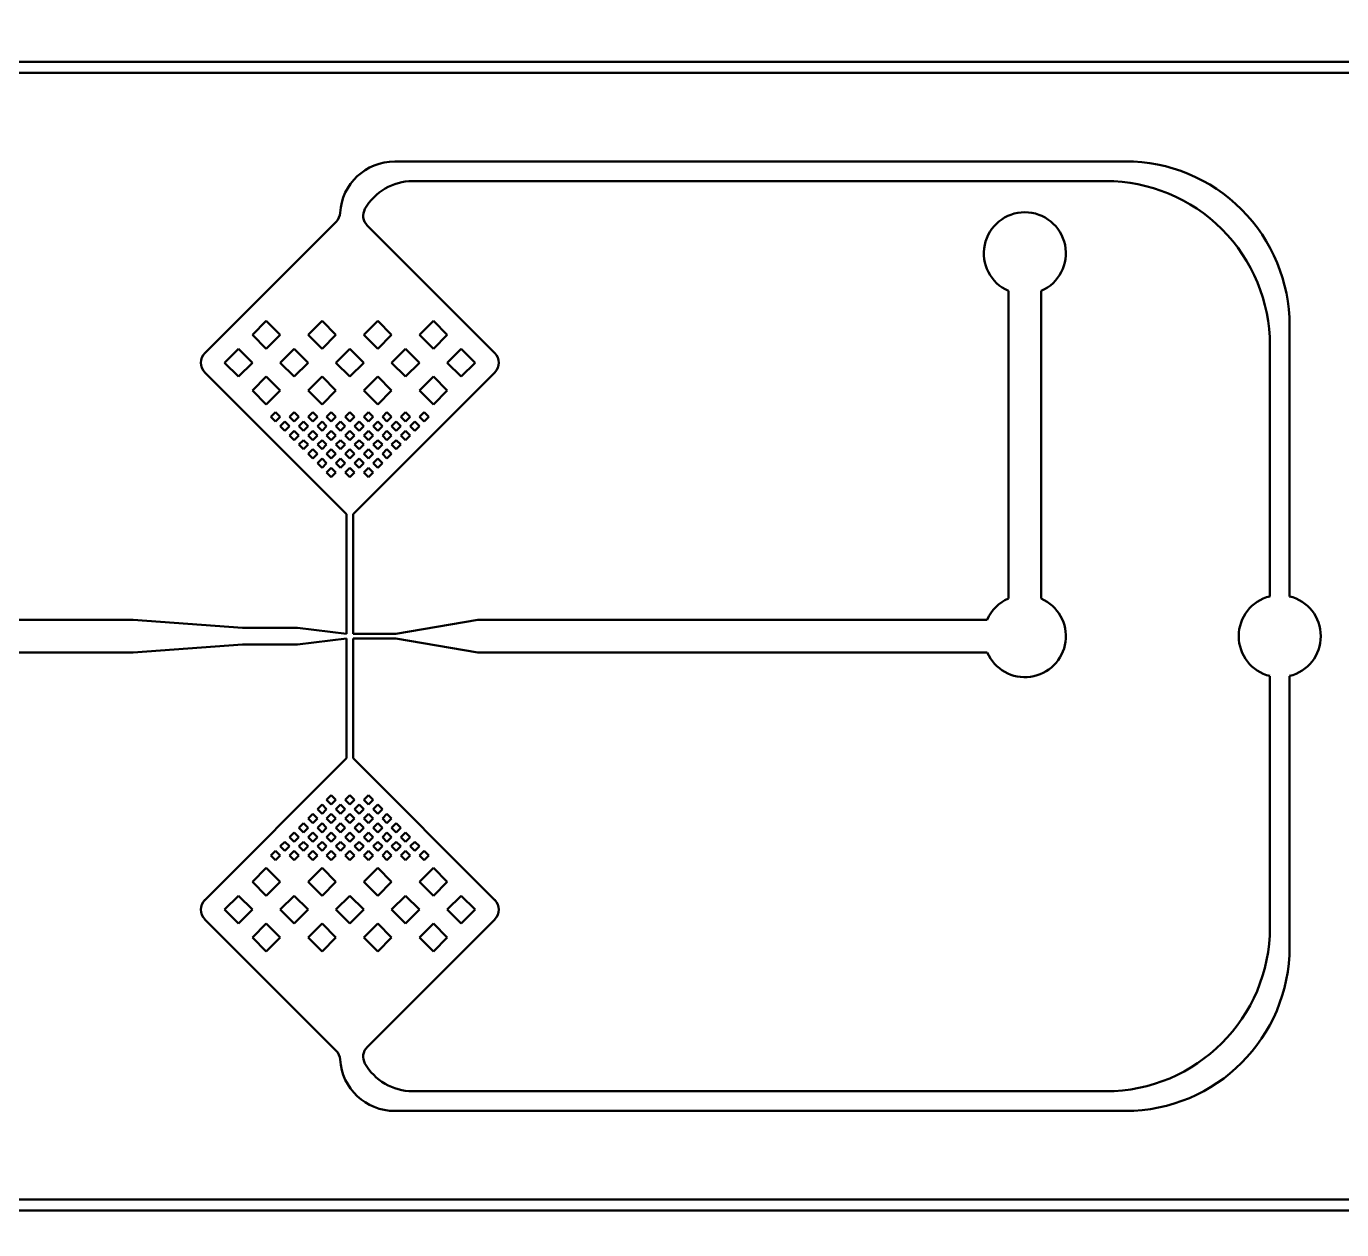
# Model space of a CAD drawing. Header units: millimetres. Extents: x 160 to 260, y 98 to 198.
# Drawn here: x 221.71 to 245.76, y 126.65 to 148.65 of the extents above; entities that cross this region are included whole.
import ezdxf

# ---------------------------------------------------------------- set-up
doc = ezdxf.new("R2010")
doc.units = ezdxf.units.MM
doc.layers.add('Visible (ISO)', color=7, linetype='Continuous', lineweight=50)

msp = doc.modelspace()

# ---------------------------------------------------------------- linework, layer by layer
at = {"layer": 'Visible (ISO)'}
for p, q in [((248.5, 148), (210.5, 148)), ((210.7, 147.8), (248.3, 147.8)), ((241.805, 146.181), (228.446, 146.18)), ((228.774, 145.82), (241.445, 145.821)), ((227.375, 145.078), (224.974, 142.677)), ((230.277, 142.677), (227.943, 145.011)), ((239.666, 143.813), (239.666, 138.188)), ((240.266, 138.188), (240.266, 143.813)), ((225.844, 143.01), (226.098, 143.264)), ((226.098, 143.264), (226.353, 143.01)), ((226.862, 143.01), (227.117, 143.264)), ((227.117, 143.264), (227.371, 143.01)), ((227.88, 143.01), (228.135, 143.264)), ((228.135, 143.264), (228.389, 143.01)), ((228.899, 143.01), (229.153, 143.264)), ((229.153, 143.264), (229.408, 143.01)), ((244.806, 138.229), (244.806, 143.181)), ((226.098, 142.755), (225.844, 143.01)), ((226.353, 143.01), (226.098, 142.755)), ((227.117, 142.755), (226.862, 143.01)), ((227.371, 143.01), (227.117, 142.755)), ((228.135, 142.755), (227.88, 143.01)), ((228.389, 143.01), (228.135, 142.755)), ((229.153, 142.755), (228.899, 143.01)), ((229.408, 143.01), (229.153, 142.755)), ((225.335, 142.501), (225.589, 142.755)), ((225.589, 142.755), (225.844, 142.501)), ((226.353, 142.501), (226.608, 142.755)), ((226.608, 142.755), (226.862, 142.501)), ((227.371, 142.501), (227.626, 142.755)), ((227.626, 142.755), (227.88, 142.501)), ((228.389, 142.501), (228.644, 142.755)), ((228.644, 142.755), (228.899, 142.501)), ((229.408, 142.501), (229.662, 142.755)), ((229.662, 142.755), (229.917, 142.501)), ((244.446, 142.821), (244.446, 138.229)), ((225.589, 142.246), (225.335, 142.501)), ((225.844, 142.501), (225.589, 142.246)), ((226.608, 142.246), (226.353, 142.501)), ((226.862, 142.501), (226.608, 142.246)), ((227.626, 142.246), (227.371, 142.501)), ((227.88, 142.501), (227.626, 142.246)), ((228.644, 142.246), (228.389, 142.501)), ((228.899, 142.501), (228.644, 142.246)), ((229.662, 142.246), (229.408, 142.501)), ((229.917, 142.501), (229.662, 142.246)), ((224.974, 142.324), (227.566, 139.732)), ((225.844, 141.991), (226.098, 142.246)), ((226.098, 142.246), (226.353, 141.991)), ((226.862, 141.991), (227.117, 142.246)), ((227.117, 142.246), (227.371, 141.991)), ((227.686, 139.732), (230.277, 142.324)), ((227.88, 141.991), (228.135, 142.246)), ((228.135, 142.246), (228.389, 141.991)), ((228.899, 141.991), (229.153, 142.246)), ((229.153, 142.246), (229.408, 141.991)), ((226.098, 141.737), (225.844, 141.991)), ((226.353, 141.991), (226.098, 141.737)), ((227.117, 141.737), (226.862, 141.991)), ((227.371, 141.991), (227.117, 141.737)), ((228.135, 141.737), (227.88, 141.991)), ((228.389, 141.991), (228.135, 141.737)), ((229.153, 141.737), (228.899, 141.991)), ((229.408, 141.991), (229.153, 141.737)), ((226.183, 141.512), (226.268, 141.596)), ((226.268, 141.427), (226.183, 141.512)), ((226.268, 141.596), (226.353, 141.512)), ((226.353, 141.512), (226.268, 141.427)), ((226.353, 141.342), (226.438, 141.427)), ((226.438, 141.427), (226.523, 141.342)), ((226.523, 141.512), (226.608, 141.596)), ((226.608, 141.427), (226.523, 141.512)), ((226.608, 141.596), (226.692, 141.512)), ((226.692, 141.512), (226.608, 141.427)), ((226.692, 141.342), (226.777, 141.427)), ((226.777, 141.427), (226.862, 141.342)), ((226.862, 141.512), (226.947, 141.596)), ((226.947, 141.427), (226.862, 141.512)), ((226.947, 141.596), (227.032, 141.512)), ((227.032, 141.512), (226.947, 141.427)), ((227.032, 141.342), (227.117, 141.427)), ((227.117, 141.427), (227.202, 141.342)), ((227.202, 141.512), (227.286, 141.596)), ((227.286, 141.427), (227.202, 141.512)), ((227.286, 141.596), (227.371, 141.512)), ((227.371, 141.512), (227.286, 141.427)), ((227.371, 141.342), (227.456, 141.427)), ((227.456, 141.427), (227.541, 141.342)), ((227.541, 141.512), (227.626, 141.596)), ((227.626, 141.427), (227.541, 141.512)), ((227.626, 141.596), (227.711, 141.512)), ((227.711, 141.512), (227.626, 141.427)), ((227.711, 141.342), (227.795, 141.427)), ((227.795, 141.427), (227.88, 141.342)), ((227.88, 141.512), (227.965, 141.596)), ((227.965, 141.427), (227.88, 141.512)), ((227.965, 141.596), (228.05, 141.512)), ((228.05, 141.512), (227.965, 141.427)), ((228.05, 141.342), (228.135, 141.427)), ((228.135, 141.427), (228.22, 141.342)), ((228.22, 141.512), (228.305, 141.596)), ((228.305, 141.427), (228.22, 141.512)), ((228.305, 141.596), (228.389, 141.512)), ((228.389, 141.512), (228.305, 141.427)), ((228.389, 141.342), (228.474, 141.427)), ((228.474, 141.427), (228.559, 141.342)), ((228.559, 141.512), (228.644, 141.596)), ((228.644, 141.427), (228.559, 141.512)), ((228.644, 141.596), (228.729, 141.512)), ((228.729, 141.512), (228.644, 141.427)), ((228.729, 141.342), (228.814, 141.427)), ((228.814, 141.427), (228.899, 141.342)), ((228.899, 141.512), (228.983, 141.596)), ((228.983, 141.427), (228.899, 141.512)), ((228.983, 141.596), (229.068, 141.512)), ((229.068, 141.512), (228.983, 141.427)), ((226.438, 141.257), (226.353, 141.342)), ((226.523, 141.342), (226.438, 141.257)), ((226.523, 141.172), (226.608, 141.257)), ((226.608, 141.087), (226.523, 141.172)), ((226.608, 141.257), (226.692, 141.172)), ((226.692, 141.172), (226.608, 141.087)), ((226.777, 141.257), (226.692, 141.342)), ((226.862, 141.342), (226.777, 141.257)), ((226.862, 141.172), (226.947, 141.257)), ((226.947, 141.087), (226.862, 141.172)), ((226.947, 141.257), (227.032, 141.172)), ((227.032, 141.172), (226.947, 141.087)), ((227.117, 141.257), (227.032, 141.342)), ((227.202, 141.342), (227.117, 141.257)), ((227.202, 141.172), (227.286, 141.257)), ((227.286, 141.087), (227.202, 141.172)), ((227.286, 141.257), (227.371, 141.172)), ((227.371, 141.172), (227.286, 141.087)), ((227.456, 141.257), (227.371, 141.342)), ((227.541, 141.342), (227.456, 141.257)), ((227.541, 141.172), (227.626, 141.257)), ((227.626, 141.087), (227.541, 141.172)), ((227.626, 141.257), (227.711, 141.172)), ((227.711, 141.172), (227.626, 141.087)), ((227.795, 141.257), (227.711, 141.342)), ((227.88, 141.342), (227.795, 141.257)), ((227.88, 141.172), (227.965, 141.257)), ((227.965, 141.087), (227.88, 141.172)), ((227.965, 141.257), (228.05, 141.172)), ((228.05, 141.172), (227.965, 141.087)), ((228.135, 141.257), (228.05, 141.342)), ((228.22, 141.342), (228.135, 141.257)), ((228.22, 141.172), (228.305, 141.257)), ((228.305, 141.087), (228.22, 141.172)), ((228.305, 141.257), (228.389, 141.172)), ((228.389, 141.172), (228.305, 141.087)), ((228.474, 141.257), (228.389, 141.342)), ((228.559, 141.342), (228.474, 141.257)), ((228.559, 141.172), (228.644, 141.257)), ((228.644, 141.087), (228.559, 141.172)), ((228.644, 141.257), (228.729, 141.172)), ((228.729, 141.172), (228.644, 141.087)), ((228.814, 141.257), (228.729, 141.342)), ((228.899, 141.342), (228.814, 141.257)), ((226.692, 141.002), (226.777, 141.087)), ((226.777, 140.918), (226.692, 141.002)), ((226.777, 141.087), (226.862, 141.002)), ((226.862, 141.002), (226.777, 140.918)), ((226.862, 140.833), (226.947, 140.918)), ((226.947, 140.918), (227.032, 140.833)), ((227.032, 141.002), (227.117, 141.087)), ((227.117, 140.918), (227.032, 141.002)), ((227.117, 141.087), (227.202, 141.002)), ((227.202, 141.002), (227.117, 140.918)), ((227.202, 140.833), (227.286, 140.918)), ((227.286, 140.918), (227.371, 140.833)), ((227.371, 141.002), (227.456, 141.087)), ((227.456, 140.918), (227.371, 141.002)), ((227.456, 141.087), (227.541, 141.002)), ((227.541, 141.002), (227.456, 140.918)), ((227.541, 140.833), (227.626, 140.918)), ((227.626, 140.918), (227.711, 140.833)), ((227.711, 141.002), (227.795, 141.087)), ((227.795, 140.918), (227.711, 141.002)), ((227.795, 141.087), (227.88, 141.002)), ((227.88, 141.002), (227.795, 140.918)), ((227.88, 140.833), (227.965, 140.918)), ((227.965, 140.918), (228.05, 140.833)), ((228.05, 141.002), (228.135, 141.087)), ((228.135, 140.918), (228.05, 141.002)), ((228.135, 141.087), (228.22, 141.002)), ((228.22, 141.002), (228.135, 140.918)), ((228.22, 140.833), (228.305, 140.918)), ((228.305, 140.918), (228.389, 140.833)), ((228.389, 141.002), (228.474, 141.087)), ((228.474, 140.918), (228.389, 141.002)), ((228.474, 141.087), (228.559, 141.002)), ((228.559, 141.002), (228.474, 140.918)), ((226.947, 140.748), (226.862, 140.833)), ((227.032, 140.833), (226.947, 140.748)), ((227.032, 140.663), (227.117, 140.748)), ((227.117, 140.748), (227.202, 140.663)), ((227.286, 140.748), (227.202, 140.833)), ((227.371, 140.833), (227.286, 140.748)), ((227.371, 140.663), (227.456, 140.748)), ((227.456, 140.748), (227.541, 140.663)), ((227.626, 140.748), (227.541, 140.833)), ((227.711, 140.833), (227.626, 140.748)), ((227.711, 140.663), (227.795, 140.748)), ((227.795, 140.748), (227.88, 140.663)), ((227.965, 140.748), (227.88, 140.833)), ((228.05, 140.833), (227.965, 140.748)), ((228.05, 140.663), (228.135, 140.748)), ((228.135, 140.748), (228.22, 140.663)), ((228.305, 140.748), (228.22, 140.833)), ((228.389, 140.833), (228.305, 140.748)), ((227.117, 140.578), (227.032, 140.663)), ((227.202, 140.663), (227.117, 140.578)), ((227.202, 140.493), (227.286, 140.578)), ((227.286, 140.408), (227.202, 140.493)), ((227.286, 140.578), (227.371, 140.493)), ((227.371, 140.493), (227.286, 140.408)), ((227.456, 140.578), (227.371, 140.663)), ((227.541, 140.663), (227.456, 140.578)), ((227.541, 140.493), (227.626, 140.578)), ((227.626, 140.408), (227.541, 140.493)), ((227.626, 140.578), (227.711, 140.493)), ((227.711, 140.493), (227.626, 140.408)), ((227.795, 140.578), (227.711, 140.663)), ((227.88, 140.663), (227.795, 140.578)), ((227.88, 140.493), (227.965, 140.578)), ((227.965, 140.408), (227.88, 140.493)), ((227.965, 140.578), (228.05, 140.493)), ((228.05, 140.493), (227.965, 140.408)), ((228.135, 140.578), (228.05, 140.663)), ((228.22, 140.663), (228.135, 140.578)), ((227.566, 139.732), (227.566, 137.546)), ((227.686, 137.546), (227.686, 139.732)), ((223.666, 137.801), (215.345, 137.801)), ((225.666, 137.651), (223.666, 137.801)), ((229.966, 137.801), (228.466, 137.546)), ((239.278, 137.801), (229.966, 137.801)), ((226.666, 137.651), (225.666, 137.651)), ((227.566, 137.546), (226.666, 137.651)), ((223.666, 137.201), (225.666, 137.351)), ((225.666, 137.351), (226.666, 137.351)), ((226.666, 137.351), (227.566, 137.456)), ((227.566, 137.456), (227.566, 135.269)), ((228.466, 137.546), (227.686, 137.546)), ((227.686, 137.456), (228.466, 137.456)), ((227.686, 135.269), (227.686, 137.456)), ((228.466, 137.456), (229.966, 137.201)), ((215.341, 137.201), (223.666, 137.201)), ((229.966, 137.201), (239.278, 137.201)), ((244.446, 136.772), (244.446, 132.181)), ((244.806, 131.821), (244.806, 136.772)), ((227.566, 135.269), (224.974, 132.677)), ((230.277, 132.677), (227.686, 135.269)), ((227.202, 134.508), (227.286, 134.593)), ((227.286, 134.423), (227.202, 134.508)), ((227.286, 134.593), (227.371, 134.508)), ((227.371, 134.508), (227.286, 134.423)), ((227.541, 134.508), (227.626, 134.593)), ((227.626, 134.423), (227.541, 134.508)), ((227.626, 134.593), (227.711, 134.508)), ((227.711, 134.508), (227.626, 134.423)), ((227.88, 134.508), (227.965, 134.593)), ((227.965, 134.423), (227.88, 134.508)), ((227.965, 134.593), (228.05, 134.508)), ((228.05, 134.508), (227.965, 134.423)), ((226.862, 134.168), (226.947, 134.253)), ((226.947, 134.253), (227.032, 134.168)), ((227.032, 134.338), (227.117, 134.423)), ((227.117, 134.253), (227.032, 134.338)), ((227.117, 134.423), (227.202, 134.338)), ((227.202, 134.338), (227.117, 134.253)), ((227.202, 134.168), (227.286, 134.253)), ((227.286, 134.253), (227.371, 134.168)), ((227.371, 134.338), (227.456, 134.423)), ((227.456, 134.253), (227.371, 134.338)), ((227.456, 134.423), (227.541, 134.338)), ((227.541, 134.338), (227.456, 134.253)), ((227.541, 134.168), (227.626, 134.253)), ((227.626, 134.253), (227.711, 134.168)), ((227.711, 134.338), (227.795, 134.423)), ((227.795, 134.253), (227.711, 134.338)), ((227.795, 134.423), (227.88, 134.338)), ((227.88, 134.338), (227.795, 134.253)), ((227.88, 134.168), (227.965, 134.253)), ((227.965, 134.253), (228.05, 134.168)), ((228.05, 134.338), (228.135, 134.423)), ((228.135, 134.253), (228.05, 134.338)), ((228.135, 134.423), (228.22, 134.338)), ((228.22, 134.338), (228.135, 134.253)), ((228.22, 134.168), (228.305, 134.253)), ((228.305, 134.253), (228.389, 134.168)), ((226.692, 133.999), (226.777, 134.084)), ((226.777, 133.914), (226.692, 133.999)), ((226.777, 134.084), (226.862, 133.999)), ((226.862, 133.999), (226.777, 133.914)), ((226.947, 134.084), (226.862, 134.168)), ((227.032, 134.168), (226.947, 134.084)), ((227.032, 133.999), (227.117, 134.084)), ((227.117, 133.914), (227.032, 133.999)), ((227.117, 134.084), (227.202, 133.999)), ((227.202, 133.999), (227.117, 133.914)), ((227.286, 134.084), (227.202, 134.168)), ((227.371, 134.168), (227.286, 134.084)), ((227.371, 133.999), (227.456, 134.084)), ((227.456, 133.914), (227.371, 133.999)), ((227.456, 134.084), (227.541, 133.999)), ((227.541, 133.999), (227.456, 133.914)), ((227.626, 134.084), (227.541, 134.168)), ((227.711, 134.168), (227.626, 134.084)), ((227.711, 133.999), (227.795, 134.084)), ((227.795, 133.914), (227.711, 133.999)), ((227.795, 134.084), (227.88, 133.999)), ((227.88, 133.999), (227.795, 133.914)), ((227.965, 134.084), (227.88, 134.168)), ((228.05, 134.168), (227.965, 134.084)), ((228.05, 133.999), (228.135, 134.084)), ((228.135, 133.914), (228.05, 133.999)), ((228.135, 134.084), (228.22, 133.999)), ((228.22, 133.999), (228.135, 133.914)), ((228.305, 134.084), (228.22, 134.168)), ((228.389, 134.168), (228.305, 134.084)), ((228.389, 133.999), (228.474, 134.084)), ((228.474, 133.914), (228.389, 133.999)), ((228.474, 134.084), (228.559, 133.999)), ((228.559, 133.999), (228.474, 133.914)), ((226.353, 133.659), (226.438, 133.744)), ((226.438, 133.744), (226.523, 133.659)), ((226.523, 133.829), (226.608, 133.914)), ((226.608, 133.744), (226.523, 133.829)), ((226.608, 133.914), (226.692, 133.829)), ((226.692, 133.829), (226.608, 133.744)), ((226.692, 133.659), (226.777, 133.744)), ((226.777, 133.744), (226.862, 133.659)), ((226.862, 133.829), (226.947, 133.914)), ((226.947, 133.744), (226.862, 133.829)), ((226.947, 133.914), (227.032, 133.829)), ((227.032, 133.829), (226.947, 133.744)), ((227.032, 133.659), (227.117, 133.744)), ((227.117, 133.744), (227.202, 133.659)), ((227.202, 133.829), (227.286, 133.914)), ((227.286, 133.744), (227.202, 133.829)), ((227.286, 133.914), (227.371, 133.829)), ((227.371, 133.829), (227.286, 133.744)), ((227.371, 133.659), (227.456, 133.744)), ((227.456, 133.744), (227.541, 133.659)), ((227.541, 133.829), (227.626, 133.914)), ((227.626, 133.744), (227.541, 133.829)), ((227.626, 133.914), (227.711, 133.829)), ((227.711, 133.829), (227.626, 133.744)), ((227.711, 133.659), (227.795, 133.744)), ((227.795, 133.744), (227.88, 133.659)), ((227.88, 133.829), (227.965, 133.914)), ((227.965, 133.744), (227.88, 133.829)), ((227.965, 133.914), (228.05, 133.829)), ((228.05, 133.829), (227.965, 133.744)), ((228.05, 133.659), (228.135, 133.744)), ((228.135, 133.744), (228.22, 133.659)), ((228.22, 133.829), (228.305, 133.914)), ((228.305, 133.744), (228.22, 133.829)), ((228.305, 133.914), (228.389, 133.829)), ((228.389, 133.829), (228.305, 133.744)), ((228.389, 133.659), (228.474, 133.744)), ((228.474, 133.744), (228.559, 133.659)), ((228.559, 133.829), (228.644, 133.914)), ((228.644, 133.744), (228.559, 133.829)), ((228.644, 133.914), (228.729, 133.829)), ((228.729, 133.829), (228.644, 133.744)), ((228.729, 133.659), (228.814, 133.744)), ((228.814, 133.744), (228.899, 133.659)), ((226.183, 133.49), (226.268, 133.574)), ((226.268, 133.405), (226.183, 133.49)), ((226.268, 133.574), (226.353, 133.49)), ((226.353, 133.49), (226.268, 133.405)), ((226.438, 133.574), (226.353, 133.659)), ((226.523, 133.659), (226.438, 133.574)), ((226.523, 133.49), (226.608, 133.574)), ((226.608, 133.405), (226.523, 133.49)), ((226.608, 133.574), (226.692, 133.49)), ((226.692, 133.49), (226.608, 133.405)), ((226.777, 133.574), (226.692, 133.659)), ((226.862, 133.659), (226.777, 133.574)), ((226.862, 133.49), (226.947, 133.574)), ((226.947, 133.405), (226.862, 133.49)), ((226.947, 133.574), (227.032, 133.49)), ((227.032, 133.49), (226.947, 133.405)), ((227.117, 133.574), (227.032, 133.659)), ((227.202, 133.659), (227.117, 133.574)), ((227.202, 133.49), (227.286, 133.574)), ((227.286, 133.405), (227.202, 133.49)), ((227.286, 133.574), (227.371, 133.49)), ((227.371, 133.49), (227.286, 133.405)), ((227.456, 133.574), (227.371, 133.659)), ((227.541, 133.659), (227.456, 133.574)), ((227.541, 133.49), (227.626, 133.574)), ((227.626, 133.405), (227.541, 133.49)), ((227.626, 133.574), (227.711, 133.49)), ((227.711, 133.49), (227.626, 133.405)), ((227.795, 133.574), (227.711, 133.659)), ((227.88, 133.659), (227.795, 133.574)), ((227.88, 133.49), (227.965, 133.574)), ((227.965, 133.405), (227.88, 133.49)), ((227.965, 133.574), (228.05, 133.49)), ((228.05, 133.49), (227.965, 133.405)), ((228.135, 133.574), (228.05, 133.659)), ((228.22, 133.659), (228.135, 133.574)), ((228.22, 133.49), (228.305, 133.574)), ((228.305, 133.405), (228.22, 133.49)), ((228.305, 133.574), (228.389, 133.49)), ((228.389, 133.49), (228.305, 133.405)), ((228.474, 133.574), (228.389, 133.659)), ((228.559, 133.659), (228.474, 133.574)), ((228.559, 133.49), (228.644, 133.574)), ((228.644, 133.405), (228.559, 133.49)), ((228.644, 133.574), (228.729, 133.49)), ((228.729, 133.49), (228.644, 133.405)), ((228.814, 133.574), (228.729, 133.659)), ((228.899, 133.659), (228.814, 133.574)), ((228.899, 133.49), (228.983, 133.574)), ((228.983, 133.405), (228.899, 133.49)), ((228.983, 133.574), (229.068, 133.49)), ((229.068, 133.49), (228.983, 133.405)), ((225.844, 133.01), (226.098, 133.264)), ((226.098, 133.264), (226.353, 133.01)), ((226.862, 133.01), (227.117, 133.264)), ((227.117, 133.264), (227.371, 133.01)), ((227.88, 133.01), (228.135, 133.264)), ((228.135, 133.264), (228.389, 133.01)), ((228.899, 133.01), (229.153, 133.264)), ((229.153, 133.264), (229.408, 133.01)), ((226.098, 132.755), (225.844, 133.01)), ((226.353, 133.01), (226.098, 132.755)), ((227.117, 132.755), (226.862, 133.01)), ((227.371, 133.01), (227.117, 132.755)), ((228.135, 132.755), (227.88, 133.01)), ((228.389, 133.01), (228.135, 132.755)), ((229.153, 132.755), (228.899, 133.01)), ((229.408, 133.01), (229.153, 132.755)), ((225.335, 132.501), (225.589, 132.755)), ((225.589, 132.755), (225.844, 132.501)), ((226.353, 132.501), (226.608, 132.755)), ((226.608, 132.755), (226.862, 132.501)), ((227.371, 132.501), (227.626, 132.755)), ((227.626, 132.755), (227.88, 132.501)), ((228.389, 132.501), (228.644, 132.755)), ((228.644, 132.755), (228.899, 132.501)), ((229.408, 132.501), (229.662, 132.755)), ((229.662, 132.755), (229.917, 132.501)), ((225.589, 132.246), (225.335, 132.501)), ((225.844, 132.501), (225.589, 132.246)), ((226.608, 132.246), (226.353, 132.501)), ((226.862, 132.501), (226.608, 132.246)), ((227.626, 132.246), (227.371, 132.501)), ((227.88, 132.501), (227.626, 132.246)), ((228.644, 132.246), (228.389, 132.501)), ((228.899, 132.501), (228.644, 132.246)), ((229.662, 132.246), (229.408, 132.501)), ((229.917, 132.501), (229.662, 132.246)), ((224.974, 132.324), (227.375, 129.923)), ((227.943, 129.99), (230.277, 132.324)), ((225.844, 131.991), (226.098, 132.246)), ((226.098, 132.246), (226.353, 131.991)), ((226.862, 131.991), (227.117, 132.246)), ((227.117, 132.246), (227.371, 131.991)), ((227.88, 131.991), (228.135, 132.246)), ((228.135, 132.246), (228.389, 131.991)), ((228.899, 131.991), (229.153, 132.246)), ((229.153, 132.246), (229.408, 131.991)), ((226.098, 131.737), (225.844, 131.991)), ((226.353, 131.991), (226.098, 131.737)), ((227.117, 131.737), (226.862, 131.991)), ((227.371, 131.991), (227.117, 131.737)), ((228.135, 131.737), (227.88, 131.991)), ((228.389, 131.991), (228.135, 131.737)), ((229.153, 131.737), (228.899, 131.991)), ((229.408, 131.991), (229.153, 131.737)), ((241.446, 129.181), (228.774, 129.181)), ((228.446, 128.821), (241.806, 128.821)), ((210.5, 127), (248.5, 127)), ((248.3, 127.2), (210.7, 127.2))]:
    msp.add_line(p, q, dxfattribs=at)
msp.add_circle((210, 148.5), 50, dxfattribs=at)
for centre, radius, start, end in [((228.446, 145.18), 1, 90.0015, 176.5987), ((241.806, 143.181), 3, 0, 90.0015), ((228.774, 144.82), 1, 90.0015, 150.6324), ((241.446, 142.821), 3, 0, 90.0015), ((228.12, 145.188), 0.25, 150.6324, 225), ((239.966, 144.501), 0.75, 293.5782, 246.4218), ((227.198, 145.255), 0.25, 315, 356.5987), ((225.151, 142.501), 0.25, 135, 225), ((230.101, 142.501), 0.25, 315, 45), ((239.966, 137.501), 0.75, 113.5782, 156.4218), ((239.966, 137.501), 0.75, 203.5782, 66.4218), ((244.626, 137.501), 0.75, 103.8865, 256.1135), ((244.626, 137.501), 0.75, 283.8865, 76.1135), ((225.151, 132.501), 0.25, 135, 225), ((230.101, 132.501), 0.25, 315, 45), ((241.446, 132.181), 3, 270, 0), ((241.806, 131.821), 3, 270, 0), ((227.198, 129.746), 0.25, 3.4023, 45), ((228.12, 129.813), 0.25, 135, 209.3421), ((228.446, 129.821), 1, 183.4023, 270), ((228.774, 130.181), 1, 209.3421, 270)]:
    msp.add_arc(centre, radius, start, end, dxfattribs=at)

doc.saveas('drawing.dxf')
